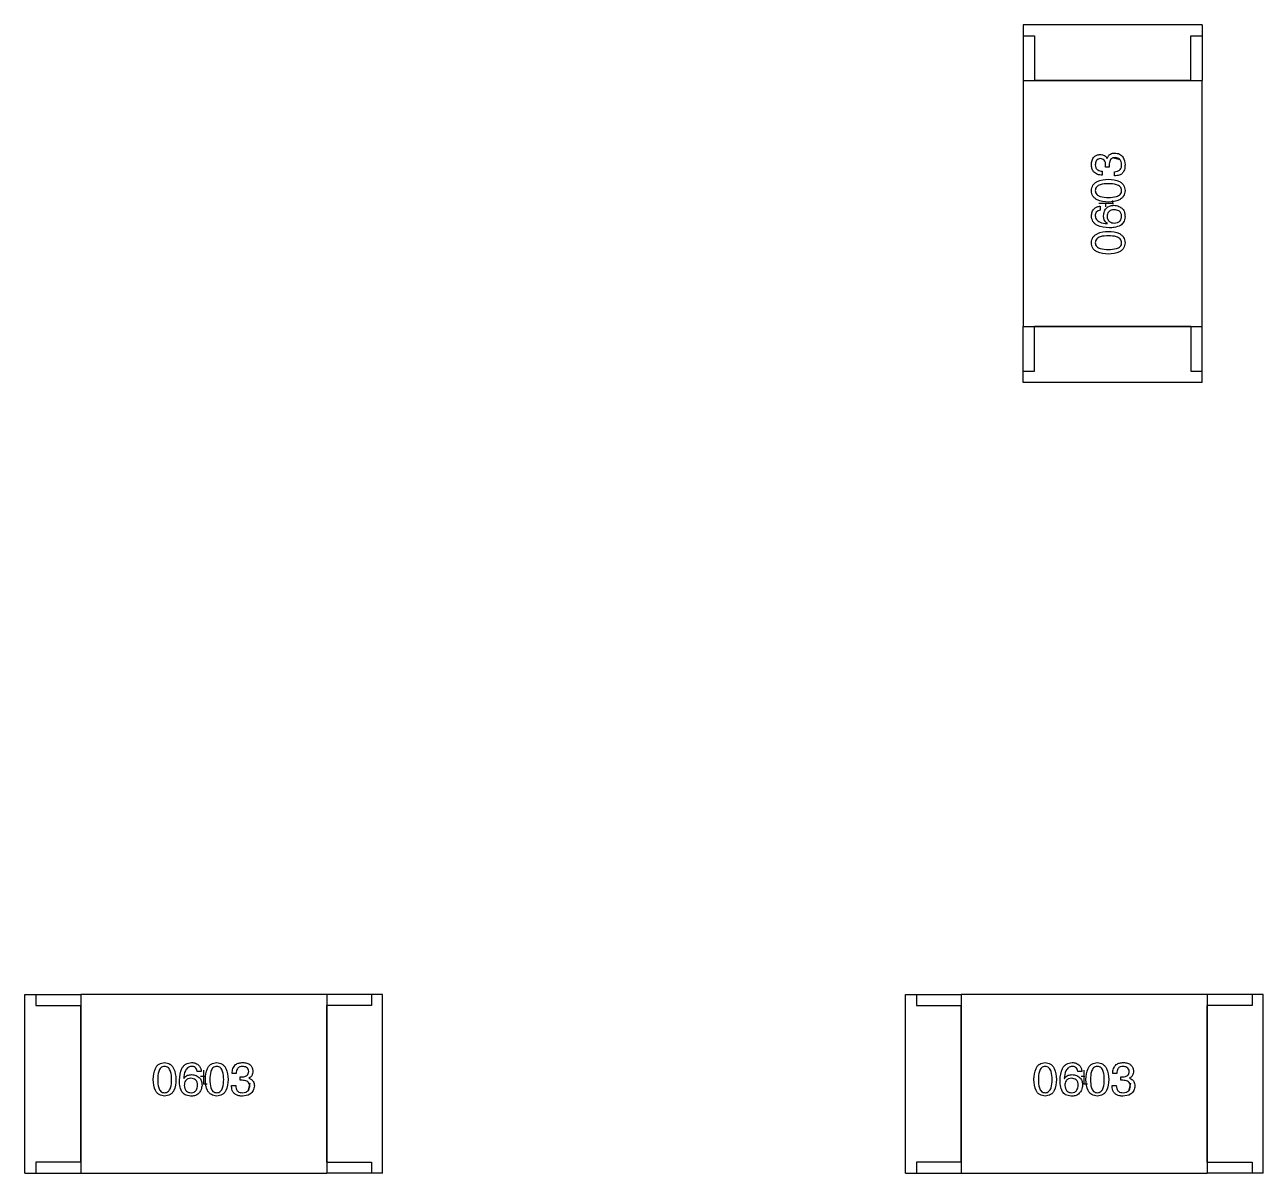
# Model space of a CAD drawing. Header units: millimetres. Extents: x 0 to 841, y 0 to 2287.
# Drawn here: x 335.74 to 346.82, y 319.33 to 329.61 of the extents above; entities that cross this region are included whole.
import ezdxf

# ---------------------------------------------------------------- set-up
doc = ezdxf.new("R2010")
doc.units = ezdxf.units.MM
doc.header["$PDSIZE"] = -1

msp = doc.modelspace()

# ---------------------------------------------------------------- linework, layer by layer
at = {"color": 7, "linetype": 'Continuous', "lineweight": 25}
for p, q in [((346.272, 329.606), (344.672, 329.606)), ((344.672, 329.606), (344.672, 329.506)), ((346.272, 329.606), (346.272, 329.506)), ((344.672, 329.506), (344.672, 329.106)), ((344.672, 329.506), (344.772, 329.506)), ((344.772, 329.506), (344.772, 329.106)), ((346.172, 329.106), (346.172, 329.506)), ((346.172, 329.506), (346.272, 329.506)), ((346.272, 329.506), (346.272, 329.106)), ((344.672, 329.106), (344.672, 326.906)), ((344.672, 329.106), (346.272, 329.106)), ((346.172, 329.106), (344.772, 329.106)), ((346.272, 326.906), (346.272, 329.106)), ((345.409, 328.332), (345.409, 328.352)), ((345.421, 328.409), (345.423, 328.409)), ((345.441, 328.35), (345.441, 328.332)), ((345.468, 328.417), (345.539, 328.401)), ((345.378, 328.296), (345.378, 328.26)), ((345.441, 328.332), (345.409, 328.332)), ((345.487, 328.254), (345.487, 328.291)), ((345.36, 327.984), (345.36, 327.948)), ((345.424, 327.827), (345.426, 327.828)), ((344.672, 326.906), (346.272, 326.906)), ((344.672, 326.506), (344.672, 326.906)), ((346.172, 326.906), (344.772, 326.906)), ((344.772, 326.506), (344.772, 326.906)), ((346.172, 326.906), (346.172, 326.506)), ((346.272, 326.506), (346.272, 326.906)), ((344.672, 326.506), (344.772, 326.506)), ((344.672, 326.406), (344.672, 326.506)), ((346.172, 326.506), (346.272, 326.506)), ((346.272, 326.406), (346.272, 326.506)), ((346.272, 326.406), (344.672, 326.406)), ((335.744, 319.332), (335.744, 320.932)), ((335.744, 320.932), (335.844, 320.932)), ((335.844, 320.932), (336.244, 320.932)), ((335.844, 320.932), (335.844, 320.832)), ((336.244, 320.932), (336.244, 319.332)), ((338.444, 320.932), (336.244, 320.932)), ((338.444, 320.932), (338.444, 319.332)), ((338.844, 320.932), (338.444, 320.932)), ((338.844, 320.932), (338.844, 320.832)), ((338.944, 320.932), (338.844, 320.932)), ((338.944, 319.332), (338.944, 320.932)), ((343.618, 319.332), (343.618, 320.932)), ((343.618, 320.932), (343.718, 320.932)), ((343.718, 320.932), (344.118, 320.932)), ((343.718, 320.932), (343.718, 320.832)), ((346.318, 320.932), (344.118, 320.932)), ((344.118, 320.932), (344.118, 319.332)), ((346.318, 320.932), (346.318, 319.332)), ((346.718, 320.932), (346.318, 320.932)), ((346.718, 320.932), (346.718, 320.832)), ((346.818, 320.932), (346.718, 320.932)), ((346.818, 319.332), (346.818, 320.932)), ((335.844, 320.832), (336.244, 320.832)), ((336.244, 319.432), (336.244, 320.832)), ((338.444, 319.432), (338.444, 320.832)), ((338.844, 320.832), (338.444, 320.832)), ((343.718, 320.832), (344.118, 320.832)), ((344.118, 319.432), (344.118, 320.832)), ((346.718, 320.832), (346.318, 320.832)), ((346.318, 319.432), (346.318, 320.832)), ((337.165, 320.179), (337.167, 320.178)), ((337.322, 320.243), (337.286, 320.243)), ((337.634, 320.225), (337.598, 320.225)), ((337.671, 320.194), (337.69, 320.194)), ((337.671, 320.163), (337.671, 320.194)), ((337.689, 320.163), (337.671, 320.163)), ((337.748, 320.183), (337.748, 320.181)), ((345.039, 320.179), (345.041, 320.178)), ((345.196, 320.243), (345.16, 320.243)), ((345.508, 320.225), (345.472, 320.225)), ((345.545, 320.163), (345.545, 320.194)), ((345.545, 320.194), (345.564, 320.194)), ((345.563, 320.163), (345.545, 320.163)), ((345.622, 320.183), (345.622, 320.181)), ((337.592, 320.117), (337.63, 320.117)), ((337.756, 320.136), (337.739, 320.065)), ((345.466, 320.117), (345.504, 320.117)), ((345.63, 320.136), (345.613, 320.065)), ((336.244, 319.432), (335.844, 319.432)), ((335.844, 319.432), (335.844, 319.332)), ((338.444, 319.432), (338.844, 319.432)), ((338.844, 319.432), (338.844, 319.332)), ((343.718, 319.432), (343.718, 319.332)), ((344.118, 319.432), (343.718, 319.432)), ((346.318, 319.432), (346.718, 319.432)), ((346.718, 319.432), (346.718, 319.332)), ((335.744, 319.332), (335.844, 319.332)), ((335.844, 319.332), (336.244, 319.332)), ((336.244, 319.332), (338.444, 319.332)), ((338.844, 319.332), (338.444, 319.332)), ((338.944, 319.332), (338.844, 319.332)), ((343.618, 319.332), (343.718, 319.332)), ((343.718, 319.332), (344.118, 319.332)), ((344.118, 319.332), (346.318, 319.332)), ((346.718, 319.332), (346.318, 319.332)), ((346.818, 319.332), (346.718, 319.332))]:
    msp.add_line(p, q, dxfattribs=at)
at = {"color": 7, "linetype": 'Continuous'}
for p, q in [((345.472, 328.006), (345.472, 328.035)), ((345.472, 328.006), (345.472, 328.035)), ((345.408, 328.006), (345.348, 328.006)), ((345.408, 328.006), (345.408, 327.976)), ((345.472, 328.006), (345.413, 328.006)), ((345.472, 328.006), (345.413, 328.006)), ((337.344, 320.196), (337.315, 320.196)), ((337.344, 320.196), (337.344, 320.255)), ((337.344, 320.132), (337.344, 320.191)), ((337.344, 320.132), (337.344, 320.191)), ((345.218, 320.196), (345.189, 320.196)), ((345.218, 320.196), (345.218, 320.255)), ((345.218, 320.132), (345.218, 320.191)), ((345.218, 320.132), (345.218, 320.191)), ((337.344, 320.132), (337.374, 320.132)), ((337.344, 320.132), (337.374, 320.132)), ((345.218, 320.132), (345.248, 320.132)), ((345.218, 320.132), (345.248, 320.132))]:
    msp.add_line(p, q, dxfattribs=at)
at = {"color": 7, "linetype": 'Continuous', "lineweight": 25}
for points, knots in [([(345.423, 328.409), (345.426, 328.417), (345.432, 328.433), (345.454, 328.455), (345.476, 328.457), (345.49, 328.458)], [0, 0, 0, 0, 0.2812566, 0.5614026, 1, 1, 1, 1]), ([(345.49, 328.458), (345.505, 328.457), (345.534, 328.453), (345.575, 328.414), (345.579, 328.376), (345.582, 328.352)], [0, 0, 0, 0, 0.28105, 0.560203, 1, 1, 1, 1]), ([(345.282, 328.355), (345.283, 328.368), (345.285, 328.392), (345.302, 328.424), (345.33, 328.442), (345.349, 328.444), (345.359, 328.445)], [0, 0, 0, 0, 0.280832, 0.559816, 0.77948, 1, 1, 1, 1]), ([(345.378, 328.26), (345.364, 328.261), (345.335, 328.263), (345.3, 328.287), (345.284, 328.321), (345.282, 328.344), (345.282, 328.355)], [0, 0, 0, 0, 0.280713, 0.558959, 0.779032, 1, 1, 1, 1]), ([(345.362, 328.408), (345.355, 328.407), (345.34, 328.404), (345.319, 328.385), (345.317, 328.365), (345.316, 328.354)], [0, 0, 0, 0, 0.2810787, 0.5603094, 1, 1, 1, 1]), ([(345.316, 328.354), (345.317, 328.344), (345.318, 328.326), (345.335, 328.306), (345.357, 328.298), (345.371, 328.297), (345.378, 328.296)], [0, 0, 0, 0, 0.280338, 0.55806, 0.778671, 1, 1, 1, 1]), ([(345.359, 328.445), (345.366, 328.445), (345.38, 328.444), (345.399, 328.437), (345.413, 328.424), (345.418, 328.414), (345.421, 328.409)], [0, 0, 0, 0, 0.280228, 0.559846, 0.779841, 1, 1, 1, 1]), ([(345.409, 328.352), (345.409, 328.36), (345.408, 328.375), (345.398, 328.395), (345.38, 328.406), (345.368, 328.407), (345.362, 328.408)], [0, 0, 0, 0, 0.280943, 0.559927, 0.779511, 1, 1, 1, 1]), ([(345.495, 328.417), (345.489, 328.417), (345.476, 328.416), (345.459, 328.408), (345.443, 328.386), (345.441, 328.365), (345.441, 328.35)], [0, 0, 0, 0, 0.18739, 0.3740717, 0.5608801, 1, 1, 1, 1]), ([(345.487, 328.291), (345.496, 328.292), (345.515, 328.293), (345.54, 328.308), (345.551, 328.331), (345.552, 328.346), (345.552, 328.354)], [0, 0, 0, 0, 0.280929, 0.559406, 0.779167, 1, 1, 1, 1]), ([(345.552, 328.354), (345.551, 328.363), (345.549, 328.38), (345.536, 328.403), (345.516, 328.415), (345.502, 328.417), (345.495, 328.417)], [0, 0, 0, 0, 0.280836, 0.559683, 0.779441, 1, 1, 1, 1]), ([(345.582, 328.352), (345.581, 328.341), (345.581, 328.323), (345.575, 328.305), (345.572, 328.298)], [0, 0, 0, 0, 0.560492, 1, 1, 1, 1]), ([(345.572, 328.298), (345.567, 328.29), (345.557, 328.273), (345.526, 328.257), (345.501, 328.255), (345.487, 328.254)], [0, 0, 0, 0, 0.279474, 0.559495, 1, 1, 1, 1]), ([(345.282, 328.122), (345.284, 328.139), (345.288, 328.165), (345.312, 328.19), (345.356, 328.218), (345.399, 328.221), (345.434, 328.224)], [0, 0, 0, 0, 0.248785, 0.374282, 0.499955, 1, 1, 1, 1]), ([(345.434, 328.184), (345.409, 328.184), (345.372, 328.183), (345.331, 328.162), (345.318, 328.141), (345.317, 328.128), (345.316, 328.122)], [0, 0, 0, 0, 0.500906, 0.749819, 0.874781, 1, 1, 1, 1]), ([(345.434, 328.224), (345.468, 328.221), (345.511, 328.218), (345.554, 328.191), (345.576, 328.165), (345.579, 328.139), (345.582, 328.122)], [0, 0, 0, 0, 0.499687, 0.625352, 0.750869, 1, 1, 1, 1]), ([(345.552, 328.122), (345.551, 328.128), (345.55, 328.141), (345.536, 328.162), (345.496, 328.183), (345.459, 328.184), (345.434, 328.184)], [0, 0, 0, 0, 0.125208, 0.250259, 0.499246, 1, 1, 1, 1]), ([(345.434, 328.02), (345.399, 328.023), (345.355, 328.026), (345.311, 328.053), (345.288, 328.079), (345.284, 328.105), (345.282, 328.122)], [0, 0, 0, 0, 0.500012, 0.6256932, 0.7512012, 1, 1, 1, 1]), ([(345.316, 328.122), (345.317, 328.116), (345.318, 328.103), (345.332, 328.082), (345.372, 328.063), (345.409, 328.062), (345.434, 328.061)], [0, 0, 0, 0, 0.125131, 0.250047, 0.49906, 1, 1, 1, 1]), ([(345.582, 328.122), (345.579, 328.105), (345.576, 328.08), (345.554, 328.054), (345.511, 328.026), (345.468, 328.023), (345.434, 328.02)], [0, 0, 0, 0, 0.2491225, 0.3746349, 0.500323, 1, 1, 1, 1]), ([(345.434, 328.061), (345.459, 328.062), (345.496, 328.063), (345.536, 328.082), (345.551, 328.103), (345.552, 328.116), (345.552, 328.122)], [0, 0, 0, 0, 0.500896, 0.749906, 0.874864, 1, 1, 1, 1]), ([(345.282, 327.897), (345.283, 327.909), (345.286, 327.933), (345.305, 327.963), (345.332, 327.979), (345.351, 327.982), (345.36, 327.984)], [0, 0, 0, 0, 0.280542, 0.559408, 0.779403, 1, 1, 1, 1]), ([(345.36, 327.948), (345.354, 327.946), (345.34, 327.943), (345.324, 327.93), (345.317, 327.913), (345.316, 327.903), (345.316, 327.897)], [0, 0, 0, 0, 0.280442, 0.559411, 0.779526, 1, 1, 1, 1]), ([(345.39, 327.897), (345.392, 327.911), (345.395, 327.938), (345.418, 327.971), (345.451, 327.988), (345.472, 327.99), (345.483, 327.991)], [0, 0, 0, 0, 0.280617, 0.559274, 0.779238, 1, 1, 1, 1]), ([(345.485, 327.951), (345.476, 327.95), (345.458, 327.948), (345.436, 327.934), (345.424, 327.913), (345.423, 327.899), (345.423, 327.892)], [0, 0, 0, 0, 0.280784, 0.559454, 0.779294, 1, 1, 1, 1]), ([(345.483, 327.991), (345.499, 327.989), (345.526, 327.986), (345.548, 327.969), (345.557, 327.961)], [0, 0, 0, 0, 0.5591801, 1, 1, 1, 1]), ([(345.552, 327.894), (345.551, 327.903), (345.548, 327.922), (345.524, 327.947), (345.5, 327.949), (345.485, 327.951)], [0, 0, 0, 0, 0.280776, 0.559966, 1, 1, 1, 1]), ([(345.557, 327.961), (345.562, 327.956), (345.573, 327.945), (345.581, 327.918), (345.581, 327.899), (345.582, 327.887)], [0, 0, 0, 0, 0.279388, 0.559544, 1, 1, 1, 1]), ([(345.441, 327.789), (345.404, 327.791), (345.358, 327.795), (345.312, 327.824), (345.288, 327.852), (345.284, 327.879), (345.282, 327.897)], [0, 0, 0, 0, 0.499644, 0.625328, 0.750848, 1, 1, 1, 1]), ([(345.316, 327.897), (345.317, 327.891), (345.318, 327.879), (345.329, 327.858), (345.364, 327.832), (345.4, 327.829), (345.424, 327.827)], [0, 0, 0, 0, 0.125456, 0.250769, 0.499842, 1, 1, 1, 1]), ([(345.426, 327.828), (345.419, 327.832), (345.407, 327.841), (345.392, 327.865), (345.391, 327.885), (345.39, 327.897)], [0, 0, 0, 0, 0.280289, 0.560345, 1, 1, 1, 1]), ([(345.423, 327.892), (345.423, 327.883), (345.425, 327.864), (345.442, 327.843), (345.465, 327.834), (345.479, 327.832), (345.487, 327.832)], [0, 0, 0, 0, 0.280297, 0.558545, 0.778963, 1, 1, 1, 1]), ([(345.542, 327.81), (345.524, 327.803), (345.491, 327.79), (345.456, 327.789), (345.441, 327.789)], [0, 0, 0, 0, 0.558783, 1, 1, 1, 1]), ([(345.487, 327.832), (345.496, 327.832), (345.515, 327.834), (345.539, 327.849), (345.55, 327.871), (345.551, 327.886), (345.552, 327.894)], [0, 0, 0, 0, 0.2807792, 0.5595033, 0.7793247, 1, 1, 1, 1]), ([(345.582, 327.887), (345.579, 327.87), (345.575, 327.839), (345.552, 327.819), (345.542, 327.81)], [0, 0, 0, 0, 0.559584, 1, 1, 1, 1]), ([(345.282, 327.656), (345.284, 327.673), (345.288, 327.699), (345.312, 327.724), (345.356, 327.751), (345.399, 327.755), (345.434, 327.757)], [0, 0, 0, 0, 0.248785, 0.374282, 0.499955, 1, 1, 1, 1]), ([(345.434, 327.718), (345.409, 327.717), (345.372, 327.716), (345.331, 327.696), (345.318, 327.674), (345.317, 327.662), (345.316, 327.656)], [0, 0, 0, 0, 0.500906, 0.749819, 0.874781, 1, 1, 1, 1]), ([(345.434, 327.757), (345.468, 327.755), (345.511, 327.752), (345.554, 327.724), (345.576, 327.698), (345.579, 327.673), (345.582, 327.656)], [0, 0, 0, 0, 0.499687, 0.625352, 0.750869, 1, 1, 1, 1]), ([(345.552, 327.656), (345.551, 327.662), (345.55, 327.674), (345.536, 327.696), (345.496, 327.716), (345.459, 327.717), (345.434, 327.718)], [0, 0, 0, 0, 0.125208, 0.250259, 0.499246, 1, 1, 1, 1]), ([(345.434, 327.554), (345.399, 327.556), (345.355, 327.559), (345.311, 327.586), (345.288, 327.612), (345.284, 327.638), (345.282, 327.656)], [0, 0, 0, 0, 0.500012, 0.625693, 0.751201, 1, 1, 1, 1]), ([(345.316, 327.656), (345.317, 327.65), (345.318, 327.637), (345.332, 327.616), (345.372, 327.597), (345.409, 327.596), (345.434, 327.595)], [0, 0, 0, 0, 0.125131, 0.250047, 0.49906, 1, 1, 1, 1]), ([(345.582, 327.656), (345.579, 327.639), (345.576, 327.613), (345.554, 327.587), (345.511, 327.559), (345.468, 327.556), (345.434, 327.554)], [0, 0, 0, 0, 0.249123, 0.374635, 0.500323, 1, 1, 1, 1]), ([(345.434, 327.595), (345.459, 327.596), (345.496, 327.597), (345.536, 327.616), (345.551, 327.637), (345.552, 327.65), (345.552, 327.656)], [0, 0, 0, 0, 0.500896, 0.749906, 0.874864, 1, 1, 1, 1]), ([(336.892, 320.17), (336.895, 320.205), (336.898, 320.248), (336.925, 320.292), (336.951, 320.316), (336.977, 320.32), (336.994, 320.322)], [0, 0, 0, 0, 0.500012, 0.625693, 0.751201, 1, 1, 1, 1]), ([(336.994, 320.288), (336.988, 320.287), (336.975, 320.286), (336.954, 320.272), (336.935, 320.231), (336.934, 320.194), (336.933, 320.17)], [0, 0, 0, 0, 0.125131, 0.250047, 0.49906, 1, 1, 1, 1]), ([(336.994, 320.322), (337.011, 320.319), (337.037, 320.315), (337.062, 320.291), (337.09, 320.248), (337.093, 320.204), (337.096, 320.17)], [0, 0, 0, 0, 0.2487849, 0.3742815, 0.4999545, 1, 1, 1, 1]), ([(337.056, 320.17), (337.056, 320.195), (337.055, 320.232), (337.034, 320.272), (337.013, 320.286), (337, 320.287), (336.994, 320.288)], [0, 0, 0, 0, 0.500906, 0.749819, 0.874781, 1, 1, 1, 1]), ([(337.127, 320.163), (337.13, 320.2), (337.133, 320.246), (337.162, 320.291), (337.19, 320.315), (337.217, 320.319), (337.235, 320.322)], [0, 0, 0, 0, 0.4996441, 0.6253276, 0.750848, 1, 1, 1, 1]), ([(337.235, 320.288), (337.229, 320.287), (337.218, 320.285), (337.196, 320.274), (337.171, 320.239), (337.167, 320.203), (337.165, 320.179)], [0, 0, 0, 0, 0.125456, 0.250769, 0.499842, 1, 1, 1, 1]), ([(337.235, 320.322), (337.247, 320.321), (337.272, 320.318), (337.301, 320.299), (337.318, 320.272), (337.321, 320.253), (337.322, 320.243)], [0, 0, 0, 0, 0.280542, 0.559408, 0.779403, 1, 1, 1, 1]), ([(337.286, 320.243), (337.285, 320.25), (337.281, 320.264), (337.268, 320.279), (337.252, 320.287), (337.241, 320.287), (337.235, 320.288)], [0, 0, 0, 0, 0.280442, 0.559411, 0.779526, 1, 1, 1, 1]), ([(337.359, 320.17), (337.361, 320.205), (337.364, 320.248), (337.391, 320.292), (337.417, 320.316), (337.443, 320.32), (337.46, 320.322)], [0, 0, 0, 0, 0.500012, 0.625693, 0.751201, 1, 1, 1, 1]), ([(337.46, 320.288), (337.454, 320.287), (337.442, 320.286), (337.421, 320.272), (337.401, 320.231), (337.4, 320.194), (337.4, 320.17)], [0, 0, 0, 0, 0.125131, 0.250047, 0.49906, 1, 1, 1, 1]), ([(337.46, 320.322), (337.478, 320.319), (337.503, 320.315), (337.529, 320.291), (337.556, 320.248), (337.559, 320.204), (337.562, 320.17)], [0, 0, 0, 0, 0.2487849, 0.3742815, 0.4999545, 1, 1, 1, 1]), ([(337.523, 320.17), (337.522, 320.195), (337.521, 320.232), (337.501, 320.272), (337.479, 320.286), (337.467, 320.287), (337.46, 320.288)], [0, 0, 0, 0, 0.500906, 0.749819, 0.874781, 1, 1, 1, 1]), ([(337.598, 320.225), (337.599, 320.24), (337.602, 320.269), (337.625, 320.304), (337.66, 320.32), (337.682, 320.321), (337.694, 320.322)], [0, 0, 0, 0, 0.280713, 0.558959, 0.779032, 1, 1, 1, 1]), ([(337.692, 320.288), (337.683, 320.287), (337.665, 320.286), (337.644, 320.269), (337.636, 320.247), (337.635, 320.232), (337.634, 320.225)], [0, 0, 0, 0, 0.280338, 0.55806, 0.778671, 1, 1, 1, 1]), ([(337.746, 320.242), (337.745, 320.249), (337.743, 320.264), (337.723, 320.284), (337.704, 320.286), (337.692, 320.288)], [0, 0, 0, 0, 0.281079, 0.560309, 1, 1, 1, 1]), ([(337.694, 320.322), (337.706, 320.321), (337.731, 320.319), (337.762, 320.302), (337.78, 320.274), (337.782, 320.255), (337.784, 320.245)], [0, 0, 0, 0, 0.2808315, 0.5598156, 0.7794796, 1, 1, 1, 1]), ([(344.766, 320.17), (344.769, 320.205), (344.772, 320.248), (344.799, 320.292), (344.825, 320.316), (344.851, 320.32), (344.868, 320.322)], [0, 0, 0, 0, 0.500012, 0.6256932, 0.7512012, 1, 1, 1, 1]), ([(344.868, 320.288), (344.862, 320.287), (344.849, 320.286), (344.828, 320.272), (344.809, 320.231), (344.808, 320.194), (344.807, 320.17)], [0, 0, 0, 0, 0.1251313, 0.2500469, 0.4990601, 1, 1, 1, 1]), ([(344.868, 320.322), (344.885, 320.319), (344.911, 320.315), (344.936, 320.291), (344.964, 320.248), (344.967, 320.204), (344.97, 320.17)], [0, 0, 0, 0, 0.248785, 0.374282, 0.499955, 1, 1, 1, 1]), ([(344.93, 320.17), (344.93, 320.195), (344.929, 320.232), (344.908, 320.272), (344.887, 320.286), (344.874, 320.287), (344.868, 320.288)], [0, 0, 0, 0, 0.500906, 0.749819, 0.874781, 1, 1, 1, 1]), ([(345.001, 320.163), (345.004, 320.2), (345.007, 320.246), (345.036, 320.291), (345.064, 320.315), (345.091, 320.319), (345.109, 320.322)], [0, 0, 0, 0, 0.4996441, 0.6253276, 0.750848, 1, 1, 1, 1]), ([(345.109, 320.288), (345.103, 320.287), (345.092, 320.285), (345.07, 320.274), (345.045, 320.239), (345.041, 320.203), (345.039, 320.179)], [0, 0, 0, 0, 0.125456, 0.250769, 0.499842, 1, 1, 1, 1]), ([(345.109, 320.322), (345.121, 320.321), (345.146, 320.318), (345.175, 320.299), (345.192, 320.272), (345.195, 320.253), (345.196, 320.243)], [0, 0, 0, 0, 0.280542, 0.559408, 0.779403, 1, 1, 1, 1]), ([(345.16, 320.243), (345.159, 320.25), (345.155, 320.264), (345.142, 320.279), (345.126, 320.287), (345.115, 320.287), (345.109, 320.288)], [0, 0, 0, 0, 0.280442, 0.559411, 0.779526, 1, 1, 1, 1]), ([(345.233, 320.17), (345.235, 320.205), (345.238, 320.248), (345.265, 320.292), (345.291, 320.316), (345.317, 320.32), (345.334, 320.322)], [0, 0, 0, 0, 0.500012, 0.625693, 0.751201, 1, 1, 1, 1]), ([(345.334, 320.288), (345.328, 320.287), (345.316, 320.286), (345.295, 320.272), (345.275, 320.231), (345.274, 320.194), (345.274, 320.17)], [0, 0, 0, 0, 0.125131, 0.250047, 0.49906, 1, 1, 1, 1]), ([(345.334, 320.322), (345.352, 320.319), (345.377, 320.315), (345.403, 320.291), (345.43, 320.248), (345.433, 320.204), (345.436, 320.17)], [0, 0, 0, 0, 0.248785, 0.374282, 0.499955, 1, 1, 1, 1]), ([(345.397, 320.17), (345.396, 320.195), (345.395, 320.232), (345.375, 320.272), (345.353, 320.286), (345.341, 320.287), (345.334, 320.288)], [0, 0, 0, 0, 0.500906, 0.749819, 0.874781, 1, 1, 1, 1]), ([(345.472, 320.225), (345.473, 320.24), (345.476, 320.269), (345.499, 320.304), (345.534, 320.32), (345.556, 320.321), (345.567, 320.322)], [0, 0, 0, 0, 0.280713, 0.558959, 0.779032, 1, 1, 1, 1]), ([(345.566, 320.288), (345.557, 320.287), (345.539, 320.286), (345.518, 320.269), (345.51, 320.247), (345.509, 320.232), (345.508, 320.225)], [0, 0, 0, 0, 0.2803377, 0.55806, 0.7786715, 1, 1, 1, 1]), ([(345.62, 320.242), (345.619, 320.249), (345.617, 320.264), (345.597, 320.284), (345.578, 320.286), (345.566, 320.288)], [0, 0, 0, 0, 0.2810787, 0.5603094, 1, 1, 1, 1]), ([(345.567, 320.322), (345.58, 320.321), (345.605, 320.319), (345.636, 320.302), (345.654, 320.274), (345.656, 320.255), (345.658, 320.245)], [0, 0, 0, 0, 0.280832, 0.559816, 0.77948, 1, 1, 1, 1]), ([(336.994, 320.022), (336.977, 320.024), (336.952, 320.028), (336.926, 320.05), (336.898, 320.092), (336.895, 320.135), (336.892, 320.17)], [0, 0, 0, 0, 0.249123, 0.374635, 0.500323, 1, 1, 1, 1]), ([(336.933, 320.17), (336.934, 320.145), (336.935, 320.108), (336.954, 320.067), (336.975, 320.053), (336.988, 320.052), (336.994, 320.052)], [0, 0, 0, 0, 0.500896, 0.749906, 0.874864, 1, 1, 1, 1]), ([(336.994, 320.052), (337, 320.052), (337.013, 320.054), (337.034, 320.067), (337.055, 320.107), (337.056, 320.145), (337.056, 320.17)], [0, 0, 0, 0, 0.125208, 0.250259, 0.499246, 1, 1, 1, 1]), ([(337.096, 320.17), (337.093, 320.135), (337.09, 320.092), (337.063, 320.05), (337.037, 320.028), (337.011, 320.024), (336.994, 320.022)], [0, 0, 0, 0, 0.4996868, 0.6253523, 0.7508686, 1, 1, 1, 1]), ([(337.149, 320.061), (337.141, 320.08), (337.128, 320.112), (337.127, 320.148), (337.127, 320.163)], [0, 0, 0, 0, 0.558783, 1, 1, 1, 1]), ([(337.167, 320.178), (337.171, 320.184), (337.179, 320.197), (337.204, 320.211), (337.223, 320.213), (337.235, 320.214)], [0, 0, 0, 0, 0.280289, 0.560345, 1, 1, 1, 1]), ([(337.23, 320.181), (337.221, 320.18), (337.203, 320.178), (337.181, 320.161), (337.172, 320.139), (337.171, 320.124), (337.17, 320.117)], [0, 0, 0, 0, 0.280297, 0.558545, 0.778963, 1, 1, 1, 1]), ([(337.289, 320.119), (337.289, 320.128), (337.287, 320.146), (337.273, 320.168), (337.252, 320.179), (337.238, 320.18), (337.23, 320.181)], [0, 0, 0, 0, 0.2807842, 0.5594541, 0.7792938, 1, 1, 1, 1]), ([(337.235, 320.214), (337.249, 320.212), (337.277, 320.208), (337.31, 320.186), (337.326, 320.153), (337.328, 320.131), (337.329, 320.12)], [0, 0, 0, 0, 0.280617, 0.559274, 0.779238, 1, 1, 1, 1]), ([(337.46, 320.022), (337.443, 320.024), (337.418, 320.028), (337.392, 320.05), (337.364, 320.092), (337.361, 320.135), (337.359, 320.17)], [0, 0, 0, 0, 0.249123, 0.374635, 0.500323, 1, 1, 1, 1]), ([(337.4, 320.17), (337.4, 320.145), (337.401, 320.108), (337.421, 320.067), (337.442, 320.053), (337.454, 320.052), (337.46, 320.052)], [0, 0, 0, 0, 0.500896, 0.749906, 0.874864, 1, 1, 1, 1]), ([(337.562, 320.17), (337.56, 320.135), (337.557, 320.092), (337.529, 320.05), (337.503, 320.028), (337.477, 320.024), (337.46, 320.022)], [0, 0, 0, 0, 0.4996868, 0.6253523, 0.7508686, 1, 1, 1, 1]), ([(337.46, 320.052), (337.467, 320.052), (337.479, 320.054), (337.5, 320.067), (337.521, 320.107), (337.522, 320.145), (337.523, 320.17)], [0, 0, 0, 0, 0.125208, 0.250259, 0.499246, 1, 1, 1, 1]), ([(337.756, 320.109), (337.755, 320.115), (337.755, 320.127), (337.746, 320.144), (337.724, 320.161), (337.703, 320.162), (337.689, 320.163)], [0, 0, 0, 0, 0.18739, 0.374072, 0.56088, 1, 1, 1, 1]), ([(337.69, 320.194), (337.698, 320.195), (337.713, 320.196), (337.733, 320.206), (337.744, 320.224), (337.745, 320.236), (337.746, 320.242)], [0, 0, 0, 0, 0.280943, 0.559927, 0.779511, 1, 1, 1, 1]), ([(337.784, 320.245), (337.783, 320.238), (337.783, 320.224), (337.775, 320.205), (337.763, 320.191), (337.753, 320.185), (337.748, 320.183)], [0, 0, 0, 0, 0.280228, 0.559846, 0.779841, 1, 1, 1, 1]), ([(337.748, 320.181), (337.756, 320.178), (337.771, 320.172), (337.793, 320.149), (337.795, 320.127), (337.797, 320.114)], [0, 0, 0, 0, 0.2812566, 0.5614026, 1, 1, 1, 1]), ([(344.868, 320.022), (344.851, 320.024), (344.826, 320.028), (344.8, 320.05), (344.772, 320.092), (344.769, 320.135), (344.766, 320.17)], [0, 0, 0, 0, 0.249123, 0.374635, 0.500323, 1, 1, 1, 1]), ([(344.807, 320.17), (344.808, 320.145), (344.809, 320.108), (344.828, 320.067), (344.849, 320.053), (344.862, 320.052), (344.868, 320.052)], [0, 0, 0, 0, 0.500896, 0.749906, 0.874864, 1, 1, 1, 1]), ([(344.868, 320.052), (344.874, 320.052), (344.887, 320.054), (344.908, 320.067), (344.929, 320.107), (344.93, 320.145), (344.93, 320.17)], [0, 0, 0, 0, 0.125208, 0.250259, 0.499246, 1, 1, 1, 1]), ([(344.97, 320.17), (344.967, 320.135), (344.964, 320.092), (344.937, 320.05), (344.911, 320.028), (344.885, 320.024), (344.868, 320.022)], [0, 0, 0, 0, 0.499687, 0.625352, 0.750869, 1, 1, 1, 1]), ([(345.023, 320.061), (345.015, 320.08), (345.002, 320.112), (345.001, 320.148), (345.001, 320.163)], [0, 0, 0, 0, 0.558783, 1, 1, 1, 1]), ([(345.041, 320.178), (345.045, 320.184), (345.053, 320.197), (345.078, 320.211), (345.097, 320.213), (345.109, 320.214)], [0, 0, 0, 0, 0.280289, 0.560345, 1, 1, 1, 1]), ([(345.104, 320.181), (345.095, 320.18), (345.077, 320.178), (345.055, 320.161), (345.046, 320.139), (345.045, 320.124), (345.044, 320.117)], [0, 0, 0, 0, 0.280297, 0.558545, 0.778963, 1, 1, 1, 1]), ([(345.163, 320.119), (345.163, 320.128), (345.161, 320.146), (345.147, 320.168), (345.126, 320.179), (345.112, 320.18), (345.104, 320.181)], [0, 0, 0, 0, 0.280784, 0.559454, 0.779294, 1, 1, 1, 1]), ([(345.109, 320.214), (345.123, 320.212), (345.151, 320.208), (345.184, 320.186), (345.2, 320.153), (345.202, 320.131), (345.203, 320.12)], [0, 0, 0, 0, 0.2806175, 0.559274, 0.7792377, 1, 1, 1, 1]), ([(345.334, 320.022), (345.317, 320.024), (345.292, 320.028), (345.266, 320.05), (345.238, 320.092), (345.235, 320.135), (345.233, 320.17)], [0, 0, 0, 0, 0.249123, 0.374635, 0.500323, 1, 1, 1, 1]), ([(345.274, 320.17), (345.274, 320.145), (345.275, 320.108), (345.295, 320.067), (345.316, 320.053), (345.328, 320.052), (345.334, 320.052)], [0, 0, 0, 0, 0.500896, 0.749906, 0.874864, 1, 1, 1, 1]), ([(345.436, 320.17), (345.434, 320.135), (345.431, 320.092), (345.403, 320.05), (345.377, 320.028), (345.351, 320.024), (345.334, 320.022)], [0, 0, 0, 0, 0.4996868, 0.6253523, 0.7508686, 1, 1, 1, 1]), ([(345.334, 320.052), (345.341, 320.052), (345.353, 320.054), (345.374, 320.067), (345.395, 320.107), (345.396, 320.145), (345.397, 320.17)], [0, 0, 0, 0, 0.125208, 0.250259, 0.499246, 1, 1, 1, 1]), ([(345.63, 320.109), (345.629, 320.115), (345.629, 320.127), (345.62, 320.144), (345.598, 320.161), (345.577, 320.162), (345.563, 320.163)], [0, 0, 0, 0, 0.18739, 0.3740717, 0.5608801, 1, 1, 1, 1]), ([(345.564, 320.194), (345.572, 320.195), (345.587, 320.196), (345.607, 320.206), (345.618, 320.224), (345.619, 320.236), (345.62, 320.242)], [0, 0, 0, 0, 0.280943, 0.559927, 0.779511, 1, 1, 1, 1]), ([(345.658, 320.245), (345.657, 320.238), (345.657, 320.224), (345.649, 320.205), (345.637, 320.191), (345.627, 320.185), (345.622, 320.183)], [0, 0, 0, 0, 0.280228, 0.559846, 0.779841, 1, 1, 1, 1]), ([(345.622, 320.181), (345.63, 320.178), (345.645, 320.172), (345.667, 320.149), (345.669, 320.127), (345.671, 320.114)], [0, 0, 0, 0, 0.281257, 0.561403, 1, 1, 1, 1]), ([(337.226, 320.022), (337.208, 320.024), (337.178, 320.028), (337.157, 320.051), (337.149, 320.061)], [0, 0, 0, 0, 0.559584, 1, 1, 1, 1]), ([(337.17, 320.117), (337.171, 320.108), (337.173, 320.089), (337.187, 320.065), (337.21, 320.053), (337.225, 320.052), (337.232, 320.052)], [0, 0, 0, 0, 0.280779, 0.559503, 0.779325, 1, 1, 1, 1]), ([(337.299, 320.047), (337.294, 320.041), (337.283, 320.031), (337.257, 320.023), (337.237, 320.022), (337.226, 320.022)], [0, 0, 0, 0, 0.2793877, 0.5595441, 1, 1, 1, 1]), ([(337.232, 320.052), (337.241, 320.053), (337.26, 320.055), (337.285, 320.08), (337.288, 320.104), (337.289, 320.119)], [0, 0, 0, 0, 0.2807757, 0.5599661, 1, 1, 1, 1]), ([(337.329, 320.12), (337.327, 320.105), (337.324, 320.077), (337.307, 320.056), (337.299, 320.047)], [0, 0, 0, 0, 0.55918, 1, 1, 1, 1]), ([(337.636, 320.032), (337.628, 320.037), (337.612, 320.047), (337.595, 320.078), (337.593, 320.102), (337.592, 320.117)], [0, 0, 0, 0, 0.279474, 0.559495, 1, 1, 1, 1]), ([(337.63, 320.117), (337.63, 320.107), (337.632, 320.088), (337.646, 320.064), (337.669, 320.053), (337.684, 320.052), (337.692, 320.052)], [0, 0, 0, 0, 0.280929, 0.559406, 0.779167, 1, 1, 1, 1]), ([(337.797, 320.114), (337.795, 320.099), (337.791, 320.07), (337.752, 320.028), (337.714, 320.024), (337.69, 320.022)], [0, 0, 0, 0, 0.28105, 0.560203, 1, 1, 1, 1]), ([(337.692, 320.052), (337.701, 320.052), (337.719, 320.054), (337.741, 320.067), (337.753, 320.088), (337.755, 320.102), (337.756, 320.109)], [0, 0, 0, 0, 0.280836, 0.559683, 0.779441, 1, 1, 1, 1]), ([(345.1, 320.022), (345.082, 320.024), (345.052, 320.028), (345.031, 320.051), (345.023, 320.061)], [0, 0, 0, 0, 0.5595841, 1, 1, 1, 1]), ([(345.044, 320.117), (345.045, 320.108), (345.047, 320.089), (345.061, 320.065), (345.084, 320.053), (345.099, 320.052), (345.106, 320.052)], [0, 0, 0, 0, 0.280779, 0.559503, 0.779325, 1, 1, 1, 1]), ([(345.173, 320.047), (345.168, 320.041), (345.157, 320.031), (345.131, 320.023), (345.111, 320.022), (345.1, 320.022)], [0, 0, 0, 0, 0.279388, 0.559544, 1, 1, 1, 1]), ([(345.106, 320.052), (345.115, 320.053), (345.134, 320.055), (345.159, 320.08), (345.162, 320.104), (345.163, 320.119)], [0, 0, 0, 0, 0.280776, 0.559966, 1, 1, 1, 1]), ([(345.203, 320.12), (345.201, 320.105), (345.198, 320.077), (345.181, 320.056), (345.173, 320.047)], [0, 0, 0, 0, 0.55918, 1, 1, 1, 1]), ([(345.51, 320.032), (345.502, 320.037), (345.486, 320.047), (345.469, 320.078), (345.467, 320.102), (345.466, 320.117)], [0, 0, 0, 0, 0.279474, 0.559495, 1, 1, 1, 1]), ([(345.504, 320.117), (345.504, 320.107), (345.506, 320.088), (345.52, 320.064), (345.543, 320.053), (345.558, 320.052), (345.566, 320.052)], [0, 0, 0, 0, 0.280929, 0.559406, 0.779167, 1, 1, 1, 1]), ([(345.671, 320.114), (345.669, 320.099), (345.665, 320.07), (345.626, 320.028), (345.588, 320.024), (345.564, 320.022)], [0, 0, 0, 0, 0.28105, 0.560203, 1, 1, 1, 1]), ([(345.566, 320.052), (345.575, 320.052), (345.593, 320.054), (345.615, 320.067), (345.627, 320.088), (345.629, 320.102), (345.63, 320.109)], [0, 0, 0, 0, 0.280836, 0.559683, 0.779441, 1, 1, 1, 1]), ([(337.69, 320.022), (337.68, 320.022), (337.661, 320.023), (337.644, 320.029), (337.636, 320.032)], [0, 0, 0, 0, 0.560492, 1, 1, 1, 1]), ([(345.564, 320.022), (345.554, 320.022), (345.535, 320.023), (345.518, 320.029), (345.51, 320.032)], [0, 0, 0, 0, 0.560492, 1, 1, 1, 1])]:
    msp.add_open_spline(points, degree=3, knots=knots, dxfattribs=at)
at = {"color": 7, "linetype": 'Continuous'}
for p in [(345.408, 328.006), (345.472, 328.006), (345.472, 328.006), (337.344, 320.196), (345.218, 320.196), (337.344, 320.132), (337.344, 320.132), (345.218, 320.132), (345.218, 320.132)]:
    msp.add_point(p, dxfattribs=at)

doc.saveas('drawing.dxf')
